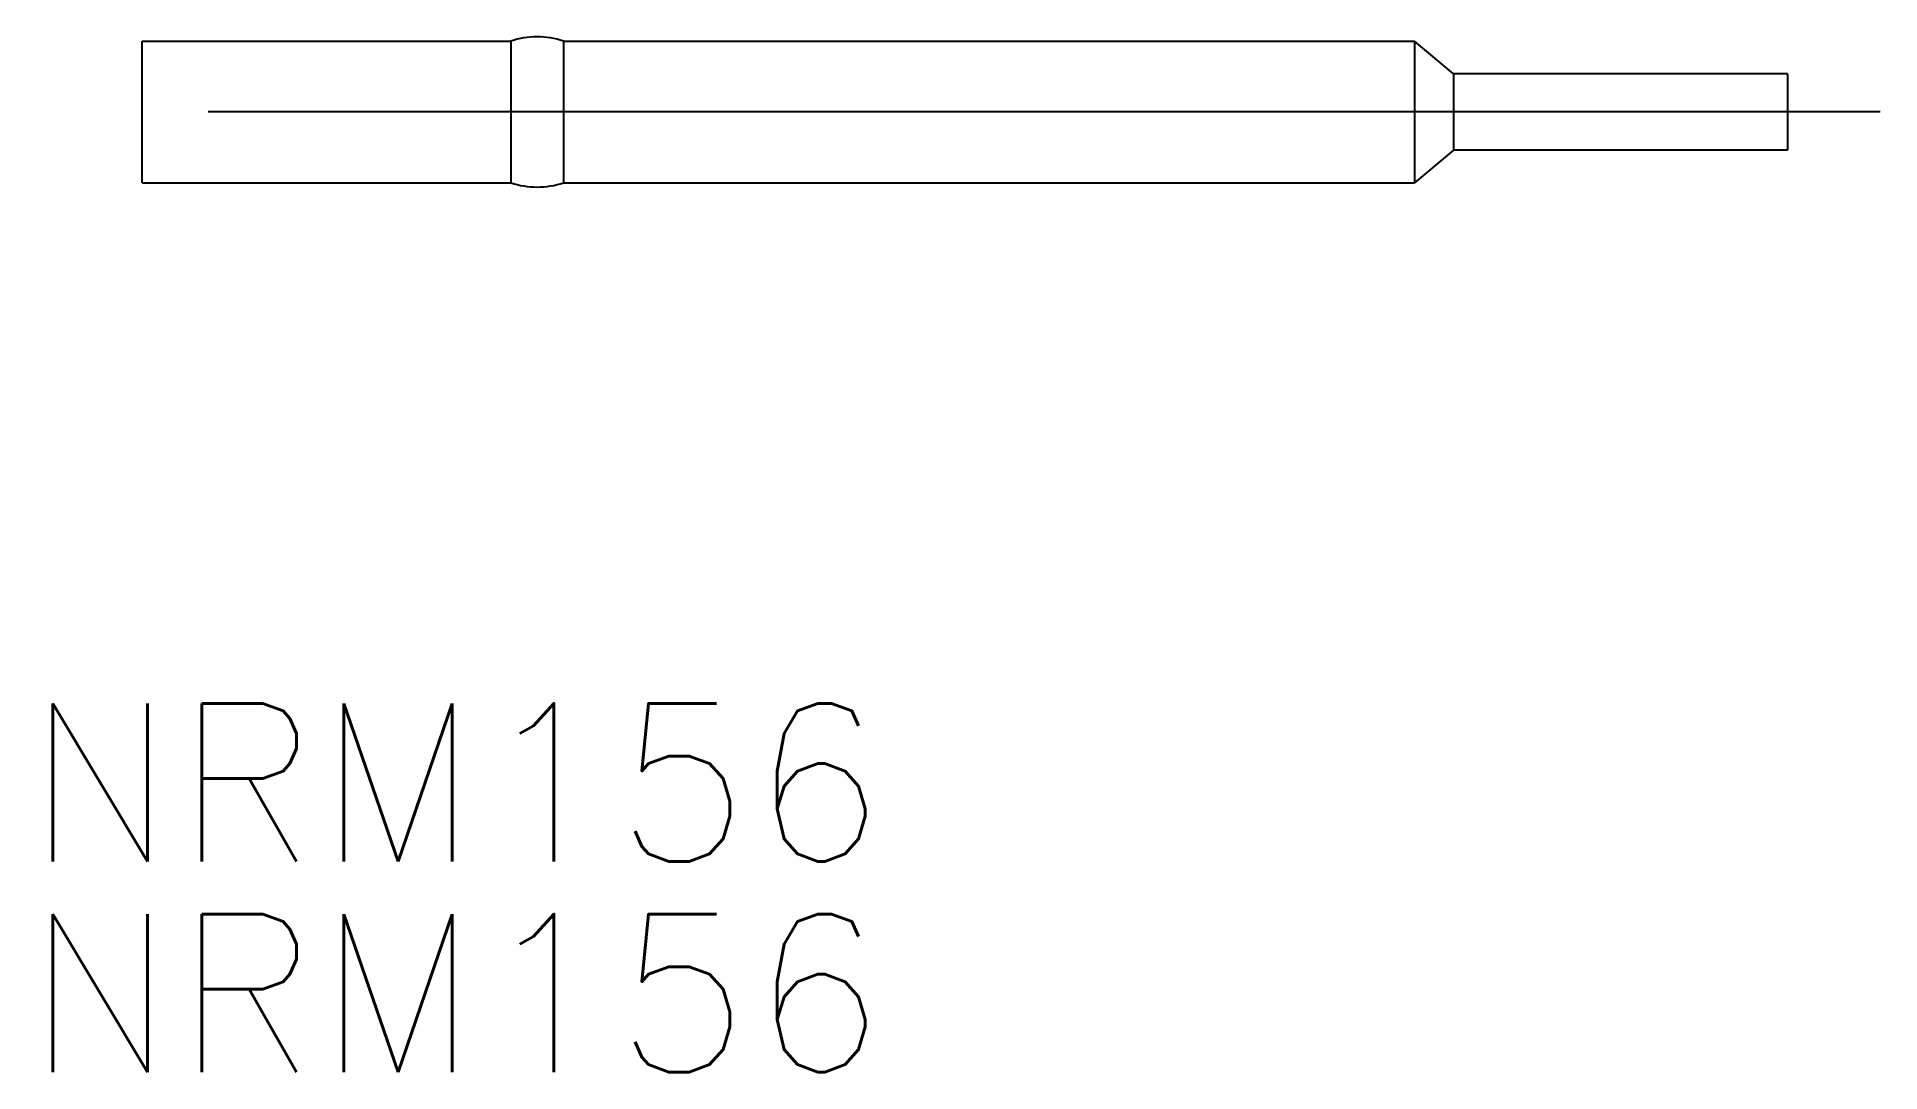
# Model space of a CAD drawing. Extents: x -2 to 33, y -18.2 to 1.4.
import ezdxf

# ---------------------------------------------------------------- set-up
doc = ezdxf.new("R2010")
doc.units = 0
doc.linetypes.add('CENTER', pattern=[50.8, 31.75, -6.35, 6.35, -6.35])
doc.layers.get('0').update_dxf_attribs({"linetype": 'CONTINUOUS'})
doc.layers.add('CENTER', color=1, linetype='CENTER')
doc.styles.get("Standard").update_dxf_attribs({"font": 'txt.shx', "height": 3, "bigfont": 'bigfont.shx'})

# ---------------------------------------------------------------- blocks, each defined once
blk = doc.blocks.new('*U2')
at = {"color": 7, "linetype": 'CONTINUOUS'}
blk.add_text('NRM156', height=3, dxfattribs=at).set_placement((-2.212, -14.227))
blk = doc.blocks.new('*U3')
at = {"color": 7, "linetype": 'CONTINUOUS'}
blk.add_text('NRM156', height=3, dxfattribs=at).set_placement((-2.212, -18.226))

msp = doc.modelspace()

# ---------------------------------------------------------------- linework, layer by layer
at = {"color": 7, "linetype": 'CONTINUOUS'}
for p, q in [((0, -1.345), (0, 1.345)), ((0, 1.345), (7, 1.345)), ((7, 1.345), (7, -1.345)), ((8, 1.345), (8, -1.345)), ((8, 1.345), (24.161, 1.345)), ((24.9, 0.725), (24.161, 1.345)), ((24.161, 1.345), (24.161, -1.345)), ((24.9, 0.725), (24.9, -0.725)), ((31.24, 0.725), (24.9, 0.725)), ((31.24, 0.725), (31.24, -0.725)), ((24.9, -0.725), (24.161, -1.345)), ((31.24, -0.725), (24.9, -0.725)), ((0, -1.345), (7, -1.345)), ((8, -1.345), (24.161, -1.345))]:
    msp.add_line(p, q, dxfattribs=at)
for centre, start, end in [((7.5, -0.177), 71.8194, 108.1806), ((7.5, 0.177), 251.8194, 288.1806)]:
    msp.add_arc(centre, 1.602, start, end, dxfattribs=at)
at = {"layer": 'CENTER', "color": 1, "linetype": 'CENTER'}
msp.add_line((33, 0), (-2, 0), dxfattribs=at)

# ---------------------------------------------------------------- block references
at = {"color": 7, "linetype": 'CONTINUOUS'}
for name in ['*U2', '*U3']:
    msp.add_blockref(name, (0, 0), dxfattribs=at)

doc.saveas('drawing.dxf')
